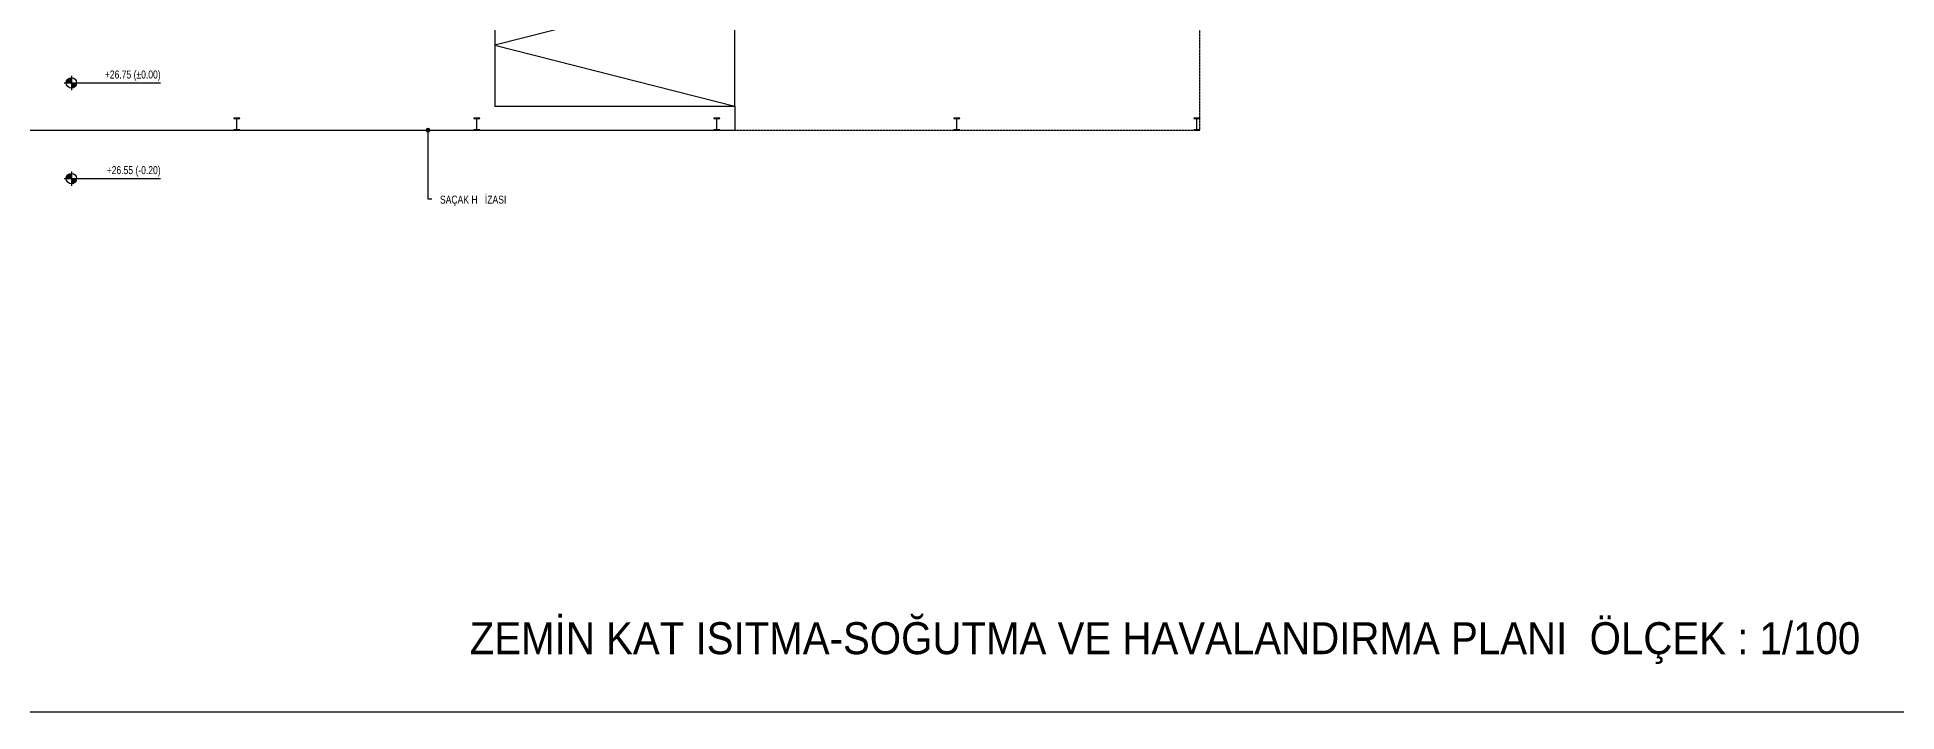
# Model space of a CAD drawing. Header units: centimetres. Extents: x 26200 to 152500, y -600 to 9300.
# Drawn here: x 56981 to 61629, y -600 to 1086 of the extents above; entities that cross this region are included whole.
import ezdxf
from ezdxf.enums import TextEntityAlignment as Align

# ---------------------------------------------------------------- set-up
doc = ezdxf.new("R2010")
doc.units = ezdxf.units.CM
doc.linetypes.add('HIDDEN2', pattern=[0.1875, 0.125, -0.0625])
for name, color, linetype in [('A-ANNO-DIMS', 8, 'Continuous'), ('A-ANNO-TEXT', 8, 'Continuous'), ('A-ELEV-01', 8, 'Continuous'), ('ROTAS-PAFTA', 144, 'Continuous'), ('ROTAS-PAFTA-YAZI', 7, 'Continuous'), ('S-STEL', 3, 'Continuous')]:
    doc.layers.add(name, color=color, linetype=linetype)
doc.styles.add('Fields_100', font='act_simplex.shx', dxfattribs={"width": 0.8, "height": 20})
doc.styles.add('ROTAS', font='arial.ttf')

# ---------------------------------------------------------------- blocks, each defined once
blk = doc.blocks.new('300')
blk.add_lwpolyline([(0, 0), (150, 0), (150, 10.7), (93.55, 10.7, -0.41421356), (78.55, 25.7), (78.55, 274.3, -0.41421356), (93.55, 289.3), (150, 289.3), (150, 300), (0, 300), (0, 289.3), (56.45, 289.3, -0.41421356), (71.45, 274.3), (71.45, 25.7, -0.41421356), (56.45, 10.7), (0, 10.7)], format="xyb", close=True)

msp = doc.modelspace()

# ---------------------------------------------------------------- hatches: boundary and pattern name
at = {"layer": 'A-ANNO-DIMS'}
h = msp.add_hatch(color=256, dxfattribs=at)
h.paths.add_polyline_path([(57066.3, 984.8, 0.414214), (57053.3, 971.8), (57066.3, 971.8)])
h.paths.add_polyline_path([(57079.3, 971.8), (57066.3, 971.8), (57066.3, 958.8, 0.414214)])
h = msp.add_hatch(color=256, dxfattribs=at)
h.paths.add_polyline_path([(57066.3, 745.8, 0.414214), (57053.3, 732.8), (57066.3, 732.8)])
h.paths.add_polyline_path([(57079.3, 732.8), (57066.3, 732.8), (57066.3, 719.8, 0.414214)])

# ---------------------------------------------------------------- linework, layer by layer
for p, q in [((57066.3, 989.8), (57066.3, 953.8)), ((57048.3, 971.8), (57289.3, 971.8)), ((57066.3, 750.8), (57066.3, 714.8)), ((57048.3, 732.8), (57289.3, 732.8))]:
    msp.add_line(p, q, dxfattribs=at)
at = {"layer": 'A-ANNO-DIMS', "color": 187, "const_width": 6}
msp.add_lwpolyline([(57957.6, 850.6, 1), (57957.6, 856.6, 1)], format="xyb", close=True, dxfattribs=at)
at = {"layer": 'A-ANNO-DIMS', "color": 187, "linetype": 'Continuous'}
msp.add_lwpolyline([(57957.6, 847.6), (57957.6, 841.6)], dxfattribs=at)
at = {"layer": 'A-ANNO-DIMS'}
for points in [[(57957.6, 841.6), (57957.6, 682.5)], [(57957.6, 682.5), (57967.6, 682.5)]]:
    msp.add_lwpolyline(points, dxfattribs=at)
for centre in [(57066.3, 971.8), (57066.3, 732.8)]:
    msp.add_circle(centre, 13, dxfattribs=at)
at = {"layer": 'A-ANNO-DIMS', "color": 187, "linetype": 'Continuous'}
for centre, radius, start, end in [((57957.6, 853.6), 3, 90, -90), ((57957.6, 853.6), 3, -90, 90), ((57957.6, 850.6), 0, 90, 90)]:
    msp.add_arc(centre, radius, start, end, dxfattribs=at)
at = {"layer": 'A-ELEV-01'}
for p, q in [((58124.5, 1218.6), (58124.5, 913.6, 0)), ((58724.5, 1218.6), (58124.5, 1066.1)), ((58724.5, 913.6, 0), (58724.5, 1218.6)), ((58124.5, 1066.1), (58724.5, 913.6, 0)), ((55634.5, 853.6, 0), (58724.5, 853.6))]:
    msp.add_line(p, q, dxfattribs=at)
at = {"layer": 'A-ELEV-01', "linetype": 'HIDDEN2', "ltscale": 2, "elevation": 0}
msp.add_lwpolyline([(58724.5, 853.6), (59887, 853.6), (59887, 1508.6)], dxfattribs=at)
at = {"layer": 'A-ELEV-01', "elevation": 0}
msp.add_lwpolyline([(58124.5, 913.6), (58724.5, 913.6), (58724.5, 853.6)], dxfattribs=at)
at = {"layer": 'ROTAS-PAFTA'}
msp.add_lwpolyline([(44000, -600), (75600, -600), (75600, 9300), (44000, 9300)], close=True, dxfattribs=at)

# ---------------------------------------------------------------- block references
at = {"layer": 'S-STEL', "xscale": 0.1, "yscale": 0.1, "zscale": 0.1}
for p in [(57472, 853.6), (58072, 853.6), (58672, 853.6), (59272, 853.6), (59872, 853.6)]:
    msp.add_blockref('300', p, dxfattribs=at)

# ---------------------------------------------------------------- texts
at = {"layer": 'A-ANNO-DIMS', "color": 50, "width": 0.8}
for s, p in [('SAÇAK H', (57987.6, 670.1)), ('İ', (58099.6, 670.1)), ('ZASI', (58105.8, 670.1))]:
    msp.add_text(s, height=20, dxfattribs=at).set_placement(p)
at = {"layer": 'A-ANNO-TEXT', "char_height": 20, "attachment_point": 9, "style": 'Fields_100'}
for s, insert in [('+26.75 (%%P0.00)', (57289.3, 976.8)), ('+26.55 (-0.20)', (57289.3, 737.8))]:
    msp.add_mtext_dynamic_manual_height_columns(s, width=436.665, gutter_width=100, heights=[0], dxfattribs=dict(at, insert=insert))
at = {"layer": 'ROTAS-PAFTA-YAZI', "style": 'ROTAS', "width": 0.9}
msp.add_text('ZEMİN KAT ISITMA-SOĞUTMA VE HAVALANDIRMA PLANI  ÖLÇEK : 1/100', height=80, dxfattribs=at).set_placement((59800, -480), align=Align.BOTTOM_CENTER)

doc.saveas('drawing.dxf')
